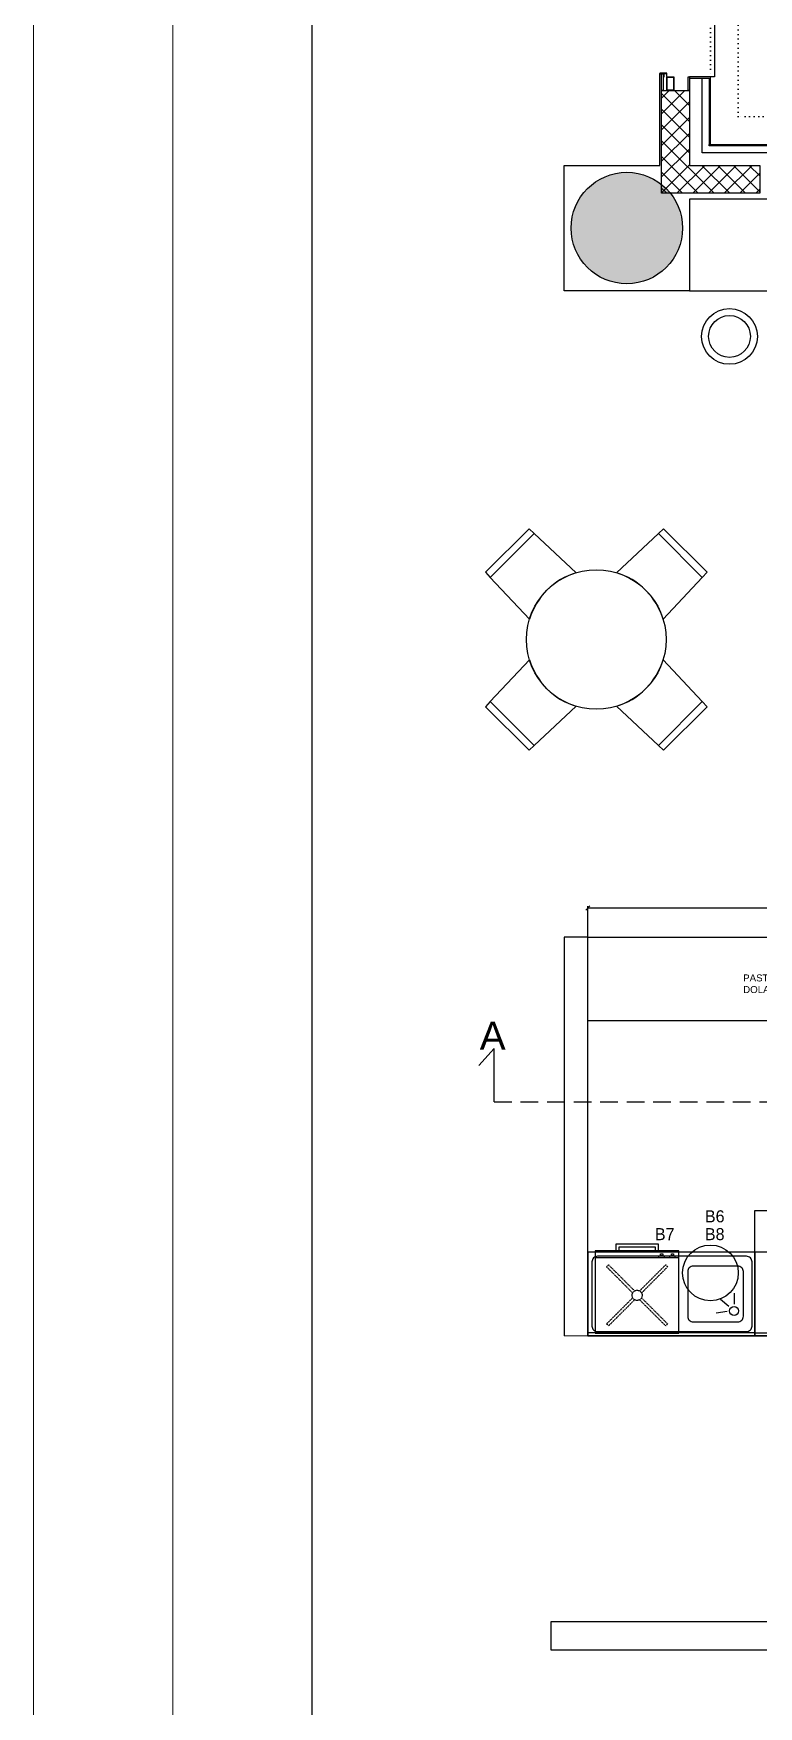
# Model space of a CAD drawing. Header units: millimetres. Extents: x 2103 to 6649, y 37758 to 41844.
# Drawn here: x 2103 to 2624, y 39797 to 40998 of the extents above; entities that cross this region are included whole.
import ezdxf
from ezdxf.enums import TextEntityAlignment as Align

# ---------------------------------------------------------------- set-up
doc = ezdxf.new("R2010")
doc.units = ezdxf.units.MM
for name, pattern in [('DASHED', [0.75, 0.5, -0.25]), ('DOT2', [3.175, 0, -3.175]), ('HIDDENX2', [19.05, 12.7, -6.35])]:
    doc.linetypes.add(name, pattern=pattern)
for name, color, linetype in [('A_Betonarme_Concrete', 6, 'Continuous'), ('A_BetonarmeTarama_ConcreteHatch', 251, 'Continuous'), ('A_DuvarAlcipan_WallPlasterboard', 53, 'Continuous'), ('A_DuvarBlok_WallBrickBlock', 87, 'Continuous'), ('A_DuvarTaramasi_WallHatch', 252, 'Continuous'), ('A_Gor_Elev4', 56, 'Continuous'), ('A_IzdusumGenel_ProjectionGeneral', 54, 'DOT2'), ('A_Kaplama_Cladding', 25, 'Continuous'), ('A_KaplamaSeramik_Cladding', 55, 'Continuous'), ('A_Metal_Metal', 187, 'Continuous'), ('A_YalitimIsi_HeatInsulation', 135, 'Continuous'), ('NOITHAT', 33, 'Continuous'), ('S2000-002 Çizgi', 7, 'Continuous'), ('Z_Xref', 7, 'Continuous')]:
    doc.layers.add(name, color=color, linetype=linetype)
doc.layers.add('YN_U_YAZI SEMBOL', color=7, linetype='Continuous', lineweight=9)
doc.styles.add('NKY', font='arial.ttf')
doc.styles.get("Standard").update_dxf_attribs({"font": 'arial.ttf'})
doc.styles.add('TAKSİM', font='GOTHIC.TTF', dxfattribs={"height": 20})
doc.dimstyles.new('OLCU50', dxfattribs={"dimtxt": 8, "dimasz": 3, "dimexe": 1.25, "dimexo": 0.625, "dimtad": 1, "dimdec": 0, "dimtxsty": 'Standard', "dimblk": 'OBLIQUE', "dimcen": 2.5, "dimclrd": 256, "dimclre": 251, "dimclrt": 25, "dimadec": 0, "dimazin": 0, "dimtfac": 1, "dimtdec": 0, "dimtmove": 0, "dimatfit": 3, "dimldrblk": 'OBLIQUE', "dimfxl": 1, "dimarcsym": 0})

# ---------------------------------------------------------------- blocks, each defined once
blk = doc.blocks.new('A$C4A413351')
at = {"layer": 'NOITHAT'}
for p, q in [((312, 1590), (0, 1278)), ((349, 1556), (312, 1590)), ((1278, 1590), (1241, 1556)), ((1590, 1278), (1278, 1590)), ((34, 1241), (349, 1556)), ((349, 1556), (34, 1241)), ((349, 1556), (34, 1241)), ((650, 1274), (349, 1556)), ((1241, 1556), (940, 1274)), ((1241, 1556), (1556, 1241)), ((1556, 1241), (1241, 1556)), ((1556, 1241), (1241, 1556)), ((0, 1278), (34, 1241)), ((34, 1241), (316, 940)), ((1274, 940), (1556, 1241)), ((1556, 1241), (1590, 1278)), ((316, 650), (34, 349)), ((1556, 349), (1274, 650)), ((34, 349), (0, 312)), ((0, 312), (312, 0)), ((349, 34), (34, 349)), ((34, 349), (349, 34)), ((34, 349), (349, 34)), ((349, 34), (650, 316)), ((940, 316), (1241, 34)), ((1556, 349), (1241, 34)), ((1241, 34), (1556, 349)), ((1241, 34), (1556, 349)), ((1278, 0), (1590, 312)), ((1590, 312), (1556, 349)), ((312, 0), (349, 34)), ((1241, 34), (1278, 0))]:
    blk.add_line(p, q, dxfattribs=at)
blk.add_circle((795, 795), 501, dxfattribs=at)
for start, end in [(106.844, 135), (45, 73.156), (135, 163.156), (16.844, 45), (196.844, 225), (315, 343.156), (225, 253.156), (286.844, 315)]:
    blk.add_arc((795, 795), 501, start, end, dxfattribs=at)
blk = doc.blocks.new('_Oblique')
at = {"color": 0, "linetype": 'ByBlock', "lineweight": -2}
blk.add_line((-0.5, -0.5), (0.5, 0.5), dxfattribs=at)
blk = doc.blocks.new('*D7')
at = {"color": 251, "lineweight": -2, "transparency": 16777216}
for p, q in [((2501.2, 40349.9), (2501.2, 40371.5)), ((2801.2, 40349.9), (2801.2, 40371.5))]:
    blk.add_line(p, q, dxfattribs=at)
at = {"lineweight": -2, "transparency": 16777216}
blk.add_line((2501.2, 40370.3), (2801.2, 40370.3), dxfattribs=at)
at = {"layer": 'Defpoints', "color": 0, "transparency": 16777216}
for p in [(2801.2, 40370.3), (2501.2, 40349.3), (2801.2, 40349.3)]:
    blk.add_point(p, dxfattribs=at)
at = {"lineweight": -2, "transparency": 16777216, "xscale": 3, "yscale": 3, "zscale": 3, "rotation": 180}
blk.add_blockref('_Oblique', (2501.2, 40370.3), dxfattribs=at)
at = {"lineweight": -2, "transparency": 16777216, "xscale": 3, "yscale": 3, "zscale": 3}
blk.add_blockref('_Oblique', (2801.2, 40370.3), dxfattribs=at)
at = {"color": 25, "transparency": 16777216, "insert": (2651.2, 40375), "char_height": 8, "attachment_point": 5}
blk.add_mtext('300', dxfattribs=at)
blk = doc.blocks.new('A$C521B02A0')
at = {"layer": 'S2000-002 Çizgi'}
blk.add_line((6.6, 10), (10.6, 10), dxfattribs=at)
for points in [[(0, 64), (0, 10), (60, 10), (60, 64)], [(0, 64), (0, 5), (60, 5), (60, 64)], [(3, 10), (6.6, 10), (6.6, 8.5), (3, 8.5)], [(4, 8.5), (5.4, 8.5), (5.4, 7.1), (4, 7.1)], [(10.6, 10), (14.3, 10), (14.3, 8.5), (10.6, 8.5)], [(11.6, 8.5), (13.1, 8.5), (13.1, 7.1), (11.6, 7.1)], [(45, 0), (15, 0), (15, 5), (45, 5)], [(43, 2), (17, 2), (17, 5), (43, 5)]]:
    blk.add_lwpolyline(points, close=True, dxfattribs=at)
at = {"layer": 'S2000-002 Çizgi', "linetype": 'DASHED'}
for points in [[(8.1, 57.4), (9.5, 58.8)], [(8.1, 57.4), (26.8, 38.7)], [(9.5, 58.8), (28.2, 40.1)], [(31.9, 40.2), (50.5, 58.8)], [(33.3, 38.8), (51.9, 57.4)], [(50.5, 58.8), (51.9, 57.4)], [(26.7, 35.1), (8.1, 16.4)], [(28.1, 33.6), (9.5, 15)], [(31.8, 33.7), (50.5, 15)], [(33.2, 35.2), (51.9, 16.4)], [(9.5, 15), (8.1, 16.4)], [(50.5, 15), (51.9, 16.4)]]:
    blk.add_lwpolyline(points, dxfattribs=at)
blk.add_circle((30, 36.9), 3.63, dxfattribs=at)

msp = doc.modelspace()

# ---------------------------------------------------------------- hatches: boundary and pattern name
at = {"layer": 'A_BetonarmeTarama_ConcreteHatch'}
h = msp.add_hatch(color=256, dxfattribs=at)
h.dxf.hatch_style = 1
edge = h.paths.add_edge_path()
edge.add_arc((2529.2, 40858.3), 40, 0, 360)
at = {"layer": 'A_DuvarTaramasi_WallHatch'}
h = msp.add_hatch(dxfattribs=at)
h.set_pattern_fill('_USER', color=256, scale=8, angle=-45, double=1, pattern_type=0)
h.set_pattern_definition([(315, (-8180.833, 38758.334), (5.656854, 5.656854), []), (45, (-8180.833, 38758.334), (-5.656854, 5.656854), [])])
h.paths.add_polyline_path([(2624.7, 40903.3), (2624.7, 40883.3), (2554.2, 40883.3), (2554.2, 40956.9), (2574.2, 40956.9), (2574.2, 40903.3)])

# ---------------------------------------------------------------- linework, layer by layer
at = {"color": 240}
for points in [[(2303.3, 37858.4), (2303.3, 41644.2)], [(2433.9, 40269.5), (2422.9, 40257.3)], [(2433.9, 40231.1), (2433.9, 40269.5)]]:
    msp.add_lwpolyline(points, dxfattribs=at)
at = {"color": 240, "linetype": 'HIDDENX2'}
msp.add_lwpolyline([(2433.9, 40231.1), (3516.6, 40231.1)], dxfattribs=at)
for points in [[(2621.2, 40153.3), (2987.4, 40153.3), (2987.4, 40063.3), (2621.2, 40063.3)], [(2621.2, 40063.3), (2704.9, 40063.3), (2704.9, 40123.3), (2621.2, 40123.3)], [(2621.2, 40065.3), (2704.9, 40065.3), (2704.9, 40063.3), (2621.2, 40063.3)]]:
    msp.add_lwpolyline(points, close=True)
msp.add_circle((2589.2, 40108.4), 20)
at = {"layer": 'A_Betonarme_Concrete'}
msp.add_circle((2529.2, 40858.3), 40, dxfattribs=at)
at = {"layer": 'A_DuvarAlcipan_WallPlasterboard'}
for p, q in [((2552.9, 40903.3), (2552.9, 40968.9)), ((2554.2, 40951.9), (2554.2, 40968.9))]:
    msp.add_line(p, q, dxfattribs=at)
for points in [[(2636.8, 40883.3), (2636.8, 40879.1), (2574.2, 40879.1), (2574.2, 40813.3), (2484.2, 40813.3), (2484.2, 40903.3), (2552.9, 40903.3)], [(2484.2, 40333.3), (2484.2, 40063.3)], [(3395.8, 40076.3), (3389.2, 40076.3), (3389.2, 40063.3), (2501.2, 40063.3), (2501.2, 40333.3)]]:
    msp.add_lwpolyline(points, dxfattribs=at)
at = {"layer": 'A_DuvarBlok_WallBrickBlock'}
for points in [[(2624.7, 40903.3), (2624.7, 40883.3), (2554.2, 40883.3), (2554.2, 40956.9), (2574.2, 40956.9), (2574.2, 40903.3)], [(3334.6, 39894.5), (3318.3, 39894.5), (3318.3, 39858), (2474.6, 39858), (2474.6, 39838), (3334.6, 39838)]]:
    msp.add_lwpolyline(points, close=True, dxfattribs=at)
at = {"layer": 'A_Gor_Elev4'}
msp.add_line((2557.9, 40969.4), (2552.9, 40969.4), dxfattribs=at)
at = {"layer": 'A_IzdusumGenel_ProjectionGeneral'}
for points in [[(3449.2, 40085.9), (3449.2, 40938.3), (2609.2, 40938.3), (2609.2, 41514.3)], [(2589.2, 41276.9), (2589.2, 40966.9)]]:
    msp.add_lwpolyline(points, dxfattribs=at)
at = {"layer": 'A_IzdusumGenel_ProjectionGeneral', "linetype": 'ByBlock'}
msp.add_lwpolyline([(2589.2, 41276.9), (2592.2, 41276.9), (2592.2, 40966.9), (2589.2, 40966.9)], dxfattribs=at)
at = {"layer": 'A_Kaplama_Cladding'}
for points in [[(2554.2, 40968.9), (2555.2, 40968.9), (2555.2, 40956.9), (2554.2, 40956.9)], [(2573.2, 40966.9), (2574.2, 40966.9), (2574.2, 40956.9), (2573.2, 40956.9)]]:
    msp.add_lwpolyline(points, close=True, dxfattribs=at)
at = {"layer": 'A_KaplamaSeramik_Cladding'}
msp.add_lwpolyline([(2574.2, 40966.9), (2574.2, 40965.9), (2588.2, 40965.9), (2588.2, 40918.3), (2589.2, 40918.3), (2589.2, 40966.9), (2574.2, 40966.9)], dxfattribs=at)
msp.add_lwpolyline([(2588.2, 40918.3), (2589.2, 40918.3), (2634.7, 40918.3), (2634.7, 40903.3), (2633.7, 40903.3), (2633.7, 40917.3), (2588.2, 40917.3)], close=True, dxfattribs=at)
at = {"layer": 'A_Metal_Metal'}
msp.add_lwpolyline([(2553, 40968.9), (2555.8, 40968.9), (2555.8, 40966.9), (2555.9, 40966.9), (2555.9, 40968.9, 0.414214), (2555.8, 40969), (2553, 40969), (2553, 40969.3), (2557.7, 40969.3), (2557.7, 40967.4), (2557.9, 40967.4), (2557.9, 40969.3, 0.414214), (2557.7, 40969.4), (2553, 40969.4, 0.414214), (2552.9, 40969.3), (2552.9, 40969, 0.414214)], format="xyb", close=True, dxfattribs=at)
for points in [[(2557.9, 40956.9), (2557.9, 40966.9), (2562.9, 40966.9), (2562.9, 40956.9)], [(2558.2, 40957.2), (2558.2, 40966.6), (2562.6, 40966.6), (2562.6, 40957.2)]]:
    msp.add_lwpolyline(points, close=True, dxfattribs=at)
at = {"layer": 'A_YalitimIsi_HeatInsulation', "ltscale": 0.2}
msp.add_lwpolyline([(2633.7, 40912.3), (2583.2, 40912.3), (2583.2, 40965.9)], dxfattribs=at)
at = {"layer": 'NOITHAT'}
for radius in [20, 15]:
    msp.add_circle((2602.9, 40780.5), radius, dxfattribs=at)
at = {"layer": 'S2000-002 Çizgi'}
for p, q in [((2606.4, 40086), (2606.4, 40093.9)), ((2602.5, 40084.4), (2596.4, 40089.4)), ((2601.2, 40080.6), (2593.4, 40079.5))]:
    msp.add_line(p, q, dxfattribs=at)
for points in [[(2621.2, 40123.3), (2501.2, 40123.3), (2501.2, 40063.3), (2621.2, 40063.3)], [(2621.2, 40065.3), (2501.2, 40065.3), (2501.2, 40063.3), (2621.2, 40063.3)]]:
    msp.add_lwpolyline(points, close=True, dxfattribs=at)
for points in [[(2615.1, 40120.3), (2508.2, 40120.3, 0.414214), (2504.2, 40116.3), (2504.2, 40070.3, 0.414214), (2508.2, 40066.3), (2615.1, 40066.3, 0.414214), (2619.1, 40070.3), (2619.1, 40116.3, 0.414214)], [(2608.9, 40113.3), (2576.9, 40113.3, 0.414214), (2572.9, 40109.3), (2572.9, 40077.3, 0.414214), (2576.9, 40073.3), (2608.9, 40073.3, 0.414214), (2612.9, 40077.3), (2612.9, 40109.3, 0.414214)]]:
    msp.add_lwpolyline(points, format="xyb", close=True, dxfattribs=at)
msp.add_circle((2606.2, 40081.1), 3.19, dxfattribs=at)
at = {"layer": 'YN_U_YAZI SEMBOL', "color": 240}
for points in [[(2103.3, 41844.2), (6648.8, 41844.2), (6648.8, 37758.4), (2103.3, 37758.4)], [(2203.3, 41744.2), (6548.8, 41744.2), (6548.8, 37858.4), (2203.3, 37858.4)]]:
    msp.add_lwpolyline(points, close=True, dxfattribs=at)
at = {"layer": 'YN_U_YAZI SEMBOL'}
msp.add_lwpolyline([(2501.2, 40063.3), (2484.2, 40063.3)], dxfattribs=at)
at = {"layer": 'Z_Xref', "color": 32}
msp.add_lwpolyline([(2574.2, 40813.3), (3324.2, 40813.3)], dxfattribs=at)
at = {"layer": 'Z_Xref', "color": 55}
for points in [[(2484.2, 40349.3), (2484.2, 40333.3)], [(2501.2, 40333.3), (2501.2, 40349.3)]]:
    msp.add_lwpolyline(points, dxfattribs=at)
at = {"layer": 'Z_Xref'}
for points in [[(2501.2, 40349.3), (2484.2, 40349.3)], [(2601.2, 40289.3), (2501.2, 40289.3), (2501.2, 40349.3), (2601.2, 40349.3)], [(2601.2, 40349.3), (2701.2, 40349.3)], [(2701.2, 40289.3), (2601.2, 40289.3)]]:
    msp.add_lwpolyline(points, dxfattribs=at)

# ---------------------------------------------------------------- block references
at = {"layer": 'NOITHAT', "xscale": 0.1, "yscale": 0.1, "zscale": 0.1}
msp.add_blockref('A$C4A413351', (2427.8, 40483.5), dxfattribs=at)
at = {"layer": 'S2000-002 Çizgi', "rotation": 179.9999999999882}
msp.add_blockref('A$C521B02A0', (2566.6, 40129.2), dxfattribs=at)

# ---------------------------------------------------------------- texts
at = {"style": 'TAKSİM'}
for s, p in [('B6', (2592.3, 40144.7)), ('B7', (2556.4, 40131.9)), ('B8', (2592.3, 40131.9))]:
    msp.add_text(s, height=8.64, dxfattribs=at).set_placement(p, align=Align.CENTER)
at = {"color": 32, "insert": (2423.6, 40288.6), "char_height": 20, "attachment_point": 1}
msp.add_mtext_dynamic_manual_height_columns('A', width=1494.091, gutter_width=12.5, heights=[0], dxfattribs=at)
at = {"layer": 'Z_Xref', "color": 34, "insert": (2612.7, 40322.6), "char_height": 5, "attachment_point": 1, "style": 'NKY'}
msp.add_mtext_dynamic_manual_height_columns('PASTA DOLABI', width=10.103, gutter_width=2000, heights=[0], dxfattribs=at)

# ---------------------------------------------------------------- dimensions: what is measured, and where the dimension line sits
dim = msp.add_linear_dim(base=(2801.2, 40370.3), p1=(2501.2, 40349.3), p2=(2801.2, 40349.3), dimstyle='OLCU50')
dim.commit()
dim.dimension.update_dxf_attribs({"geometry": '*D7', "text_midpoint": (2651.2, 40375)})

doc.saveas('drawing.dxf')
